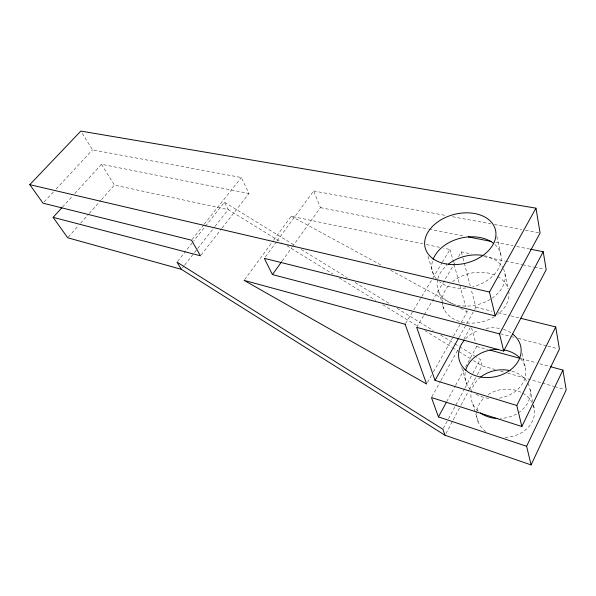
<?xml version="1.0" encoding="UTF-8"?>
<svg xmlns="http://www.w3.org/2000/svg" width="596" height="596" viewBox="0 0 596 596"><rect width="100%" height="100%" fill="white"/><g stroke="black" fill="none" stroke-linecap="round" stroke-linejoin="round"><path stroke-width="0.45" stroke-dasharray="2.98 2.23" d="M445.89 433.62L460.678 405.831M461.11 405.012L468.94 390.298M469.38 389.486L476.77 375.584M477.21 374.772L481.993 365.78L480.249 359.448L475.496 356.527M443.297 428.442L448.08 419.51M448.512 418.697L464.597 388.667M465.036 387.854L472.427 374.057M472.859 373.245L480.249 359.448M446.784 401.525L455.135 386.141M455.575 385.329L476.673 346.455L476.189 344.682M431.921 396.727L440.466 381.298M440.921 380.486L458.019 349.636M463.867 339.079L470.17 327.718M459.084 337.314L474.513 309.682M474.967 308.87L475.876 307.245L471.183 289.388M427.518 382.379L431.616 375.085M433.441 371.844L453.035 337.008M453.489 336.204L460.782 323.241M461.237 322.429L467.167 311.894L466.675 310.114M416.701 327.36L423.749 315.448M424.218 314.651L431.735 301.941M432.204 301.144L452.878 266.189M453.347 265.391L455.694 261.421M458.518 256.652L461.334 251.885L471.265 253.97M405.6 323.419L413.244 310.702M413.721 309.905L421.357 297.195M421.834 296.398L432.338 278.913M432.815 278.116L441.882 263.022M442.359 262.225L449.995 249.508L443.647 248.174M282.132 261.048L291.846 247.504M292.383 246.751L320.439 207.631L313.645 190.944L276.939 241.127M265.436 256.854L276.388 241.872M244.643 279.636L273.132 240.844M273.676 240.099L291.213 216.221L422.78 243.801M201.031 255.073L221.593 228.678M222.166 227.948L249.009 193.491L241.35 177.519L92.522 149.879L81.808 132.647M182.48 267.857L184.194 265.674M184.767 264.944L193.916 253.293M194.49 252.57L214.508 227.083M215.074 226.353L228.231 209.606L224.454 202.23L193.573 241.194M177.563 261.398L193.007 241.916M192.121 239.473L203.705 224.893M204.279 224.17L241.35 177.519M68.309 237.081L78.143 225.988M80.602 223.217L88.595 214.21M89.214 213.517L100.895 200.353M101.506 199.66L114.417 185.11L228.231 209.606L281.357 242.304M62.416 207.14L72.34 196.255M74.813 193.536L101.476 164.295L249.009 193.491M44.26 201.82L53.662 191.703M56.166 189.006L92.522 149.879M313.645 190.944L446.046 215.529M452.438 216.713L490.791 223.835M494.442 224.513L521.835 229.602M525.486 230.28L540.095 232.991M320.439 207.631L428.174 228.961M429.09 229.14L464.694 236.187M495.738 242.334L513.089 245.768M516.739 246.491L529.516 249.016M426.408 244.561L440.019 247.415M483.907 256.615L504.67 260.974M505.572 261.16L521.82 264.564M522.729 264.758L533.562 267.023M534.463 267.217L544.394 269.295M475.876 307.245L492.02 311.224M498.301 312.773L509.967 315.649M510.861 315.873L518.937 317.862M500.521 333.775L511.226 336.561M512.12 336.8L513.901 337.262M518.364 338.424L546.919 345.874M547.813 346.105L557.633 348.667M476.673 346.455L487.342 349.383M521.12 358.643L536.236 362.785M539.79 363.761L549.572 366.436M495.291 369.587L481.993 365.78L471.682 359.433M500.603 371.114L504.149 372.135M507.695 373.148L541.384 382.803M542.271 383.057L553.788 386.364M554.675 386.618L564.427 389.412M291.213 216.221L382.446 265.831M390.589 270.264L454.13 304.809M460.648 308.356L467.167 311.894M224.454 202.23L295.728 246.036M301.271 249.441L347.207 277.676M355.127 282.541L389.97 303.96M397.1 308.341L433.523 330.728M440.653 335.108L454.115 343.385M454.904 343.87L458.868 346.306M459.658 346.79L474.707 356.043M286.914 245.723L332.903 274.026M339.251 277.93L375.726 300.384M382.863 304.772L417.759 326.25M424.896 330.638L451.857 347.23M452.647 347.721L458.205 351.141M458.995 351.625L470.892 358.948M101.476 164.295L114.417 185.11M428.025 256.414L433.545 274.592M438.902 292.249L441.599 301.159M441.874 302.045L444.035 309.175M461.751 367.576L466.787 384.174M472.799 403.984L478.484 422.735M449.995 249.508L459.561 284.27M459.807 285.156L465.692 306.545M471.555 327.86L475.943 343.803M461.334 251.885L462.742 257.241M462.98 258.135L470.244 285.812M496.878 236.485L500.975 255.356M504.946 273.668L508.179 288.576M522.252 353.473L525.583 368.827M530.023 389.3L532.697 401.622M533.457 405.138L534.225 408.655M503.456 268.945A34.516 25.01 -13.3 0 1 491.074 298.849M490.329 299.319A34.516 25.01 -13.3 0 1 456.35 304.936M455.456 304.698A34.516 25.01 -13.3 0 1 437.643 279.442M437.859 278.623A34.516 25.01 -13.3 0 1 446.993 265.242M484.533 255.736A34.516 25.01 -13.3 0 1 502.681 267.477M494.881 244.509A35.268 25.047 -13.9 0 1 472.717 286.773M465.968 287.987A35.268 25.047 -13.9 0 1 439.595 281.834M436.354 278.801A35.268 25.047 -13.9 0 1 432.823 260.102M508.746 291.206A33.801 24.957 -12.8 0 1 497.578 314.517M494.516 316.618A33.801 24.957 -12.8 0 1 442.381 303.856M442.269 302.939A33.801 24.957 -12.8 0 1 449.943 284.106M452.528 281.759A33.801 24.957 -12.8 0 1 496.073 275.717M497.735 276.589A33.801 24.957 -12.8 0 1 508.172 288.807M465.61 338.722A31.513 24.63 -10.5 0 1 478.372 330.43M486.105 328.336A31.513 24.63 -10.5 0 1 501.839 328.925M503.471 329.387A31.513 24.63 -10.5 0 1 511.152 333M520.584 358.673A30.627 24.443 -9.4 0 1 522.67 383.362A30.627 24.443 -9.4 0 1 496.818 398.463M488.727 398.374A30.627 24.443 -9.4 0 1 475.921 394.06M470.482 389.635A30.627 24.443 -9.4 0 1 465.342 371.71M527.922 383.25A29.8 24.242 -8.2 0 1 500.364 418.489M478.238 411.218A29.8 24.242 -8.2 0 1 480.026 377.626M511.808 371.077A29.8 24.242 -8.2 0 1 526.648 381.172M533.271 405.161A29.018 24.011 -6.9 0 1 502.845 437.278M485.829 431.564A29.018 24.011 -6.9 0 1 476.837 411.382M476.986 410.502A29.018 24.011 -6.9 0 1 484.757 397.279M488.228 394.597A29.018 24.011 -6.9 0 1 521.366 392.436M522.901 393.271A29.018 24.011 -6.9 0 1 532.154 402.658"/><path stroke-width="0.89" d="M61.798 207.818L53.118 217.339L67.691 237.774L181.34 269.31L445.018 435.259L531.111 464.917L566.2 389.918L562.9 370.094L550.458 366.682M531.111 464.917L526.618 446.27L562.9 370.094M526.618 446.27L438.433 416.917L431.467 397.539L521.85 426.498L559.413 349.129L555.725 326.936L520.733 318.309M521.85 426.498L516.792 405.503L555.725 326.936M516.792 405.503L435.035 380.39L416.701 327.36L503.672 351.037L546.197 269.675L543.217 251.728L530.433 249.202M503.672 351.037L499.537 333.872L543.217 251.728M499.537 333.872L272.424 274.585L264.341 258.351L495.209 315.91L540.095 232.991L535.968 208.175L80.832 131.083L29.8 184.663L43.009 203.176L191.54 240.203L200.457 255.803L53.118 217.339M438.433 416.917L446.344 402.337M495.209 315.91L489.458 292.04L535.968 208.175M435.035 380.39L458.629 338.126M272.424 274.585L281.595 261.8M468.344 236.91L491.171 241.432M29.8 184.663L489.458 292.04M490.009 350.113L520.233 358.397M181.34 269.31L176.99 262.121L442.865 429.254L445.018 435.259M448.401 264.095A34.516 25.01 -13.3 0 1 482.916 255.431M433.121 259.282A35.268 25.047 -13.9 0 1 459.71 238.393A35.268 25.047 -13.9 0 1 493.533 243.354M512.605 334.036A31.513 24.63 -10.5 0 1 512.784 367.941A31.513 24.63 -10.5 0 1 470.058 373.282A31.513 24.63 -10.5 0 1 464.396 340.063M465.729 370.146A30.627 24.443 -9.4 0 1 498.554 349.383M503.672 349.874A30.627 24.443 -9.4 0 1 519.414 357.458M497.712 418.496A29.8 24.242 -8.2 0 1 480.287 412.857M480.719 377.059A29.8 24.242 -8.2 0 1 510.221 370.667M405.124 324.209L244.092 280.381L426.602 384.003L405.124 324.209M446.18 263.976A36.267 25.062 -14.5 0 0 495.708 231.099A36.267 25.062 -14.5 0 0 438.969 221.086A36.267 25.062 -14.5 0 0 446.18 263.976"/></g></svg>
